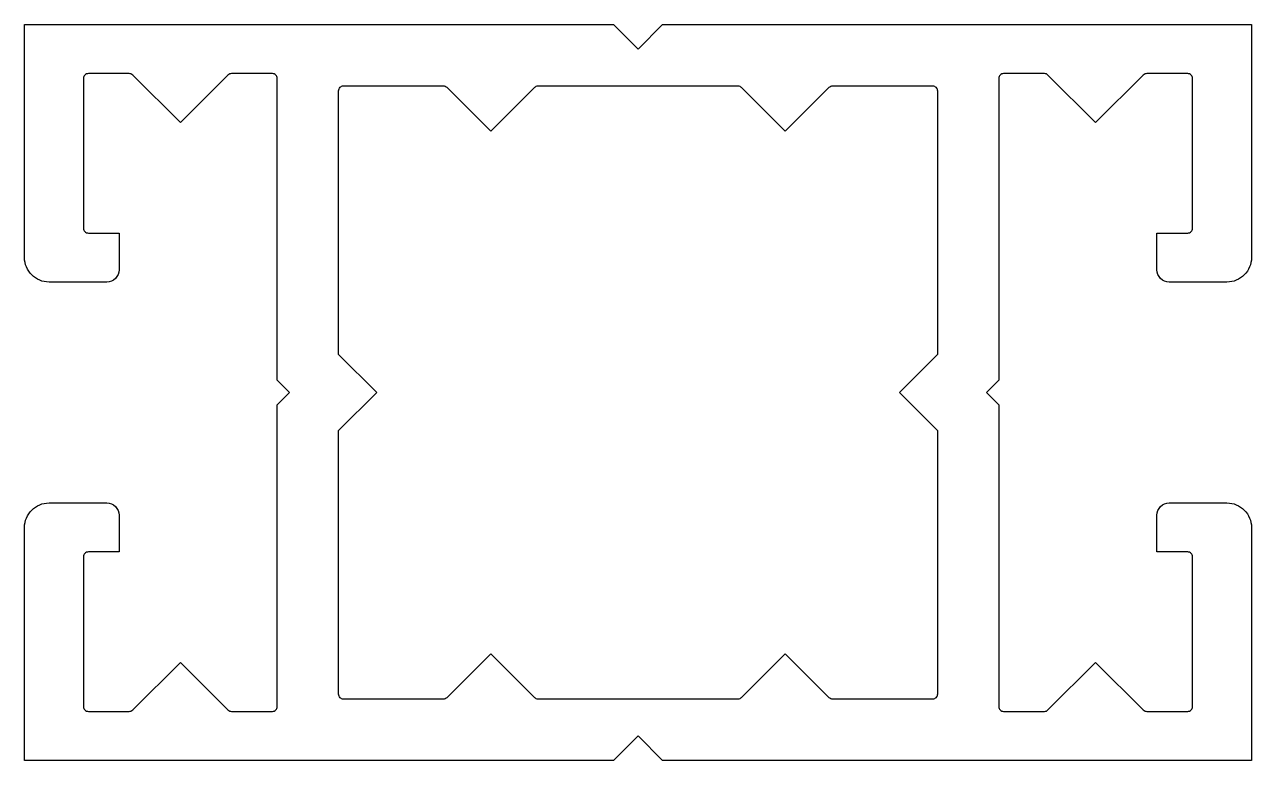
# Model space of a CAD drawing. Extents: x 134.9 to 184.9, y 200.3 to 230.3.
import ezdxf

# ---------------------------------------------------------------- set-up
doc = ezdxf.new("R2010")
doc.units = 0
doc.header["$LTSCALE"] = 15
doc.layers.get('0').update_dxf_attribs({"linetype": 'CONTINUOUS'})

msp = doc.modelspace()

# ---------------------------------------------------------------- linework, layer by layer
at = {"color": 0, "linetype": 'BYBLOCK', "ltscale": 0.05}
for points in [[(135.886, 219.812, -0.414214), (134.886, 220.812), (134.886, 230.312), (158.886, 230.312), (159.886, 229.312), (160.886, 230.312), (184.886, 230.312), (184.886, 220.812, -0.414214), (183.886, 219.812), (181.536, 219.812, -0.414214), (181.036, 220.312), (181.036, 221.812), (182.286, 221.812, 0.414214), (182.486, 222.012), (182.486, 228.112, 0.414214), (182.286, 228.312), (180.619, 228.312, 0.198912), (180.477, 228.253), (178.536, 226.312), (176.594, 228.253, 0.198912), (176.453, 228.312), (174.786, 228.312, 0.414214), (174.586, 228.112), (174.586, 215.812), (174.086, 215.312), (174.586, 214.812), (174.586, 202.512, 0.414214), (174.786, 202.312), (176.453, 202.312, 0.198912), (176.594, 202.371), (178.536, 204.312), (180.477, 202.371, 0.198912), (180.619, 202.312), (182.286, 202.312, 0.414214), (182.486, 202.512), (182.486, 208.612, 0.414214), (182.286, 208.812), (181.036, 208.812), (181.036, 210.312, -0.414214), (181.536, 210.812), (183.886, 210.812, -0.414214), (184.886, 209.812), (184.886, 200.312), (160.886, 200.312), (159.886, 201.312), (158.886, 200.312), (134.886, 200.312), (134.886, 209.812, -0.414214), (135.886, 210.812), (138.236, 210.812, -0.414214), (138.736, 210.312), (138.736, 208.812), (137.486, 208.812, 0.414214), (137.286, 208.612), (137.286, 202.512, 0.414214), (137.486, 202.312), (139.153, 202.312, 0.198912), (139.294, 202.371), (141.236, 204.312), (143.177, 202.371, 0.198912), (143.319, 202.312), (144.986, 202.312, 0.414214), (145.186, 202.512), (145.186, 214.812), (145.686, 215.312), (145.186, 215.812), (145.186, 228.112, 0.414214), (144.986, 228.312), (143.319, 228.312, 0.198912), (143.177, 228.253), (141.236, 226.312), (139.294, 228.253, 0.198912), (139.153, 228.312), (137.486, 228.312, 0.414214), (137.286, 228.112), (137.286, 222.012, 0.414214), (137.486, 221.812), (138.736, 221.812), (138.736, 220.312, -0.414214), (138.236, 219.812)], [(155.677, 227.753, -0.198912), (155.819, 227.812), (163.953, 227.812, -0.198912), (164.094, 227.753), (165.886, 225.962), (167.677, 227.753, -0.198912), (167.819, 227.812), (171.886, 227.812, -0.414214), (172.086, 227.612), (172.086, 216.862), (170.536, 215.312), (172.086, 213.762), (172.086, 203.012, -0.414214), (171.886, 202.812), (167.819, 202.812, -0.198912), (167.677, 202.871), (165.886, 204.662), (164.094, 202.871, -0.198912), (163.953, 202.812), (155.819, 202.812, -0.198912), (155.677, 202.871), (153.886, 204.662), (152.094, 202.871, -0.198912), (151.953, 202.812), (147.886, 202.812, -0.414214), (147.686, 203.012), (147.686, 213.762), (149.236, 215.312), (147.686, 216.862), (147.686, 227.612, -0.414214), (147.886, 227.812), (151.953, 227.812, -0.198912), (152.094, 227.753), (153.886, 225.962)]]:
    msp.add_lwpolyline(points, format="xyb", close=True, dxfattribs=at)

doc.saveas('drawing.dxf')
